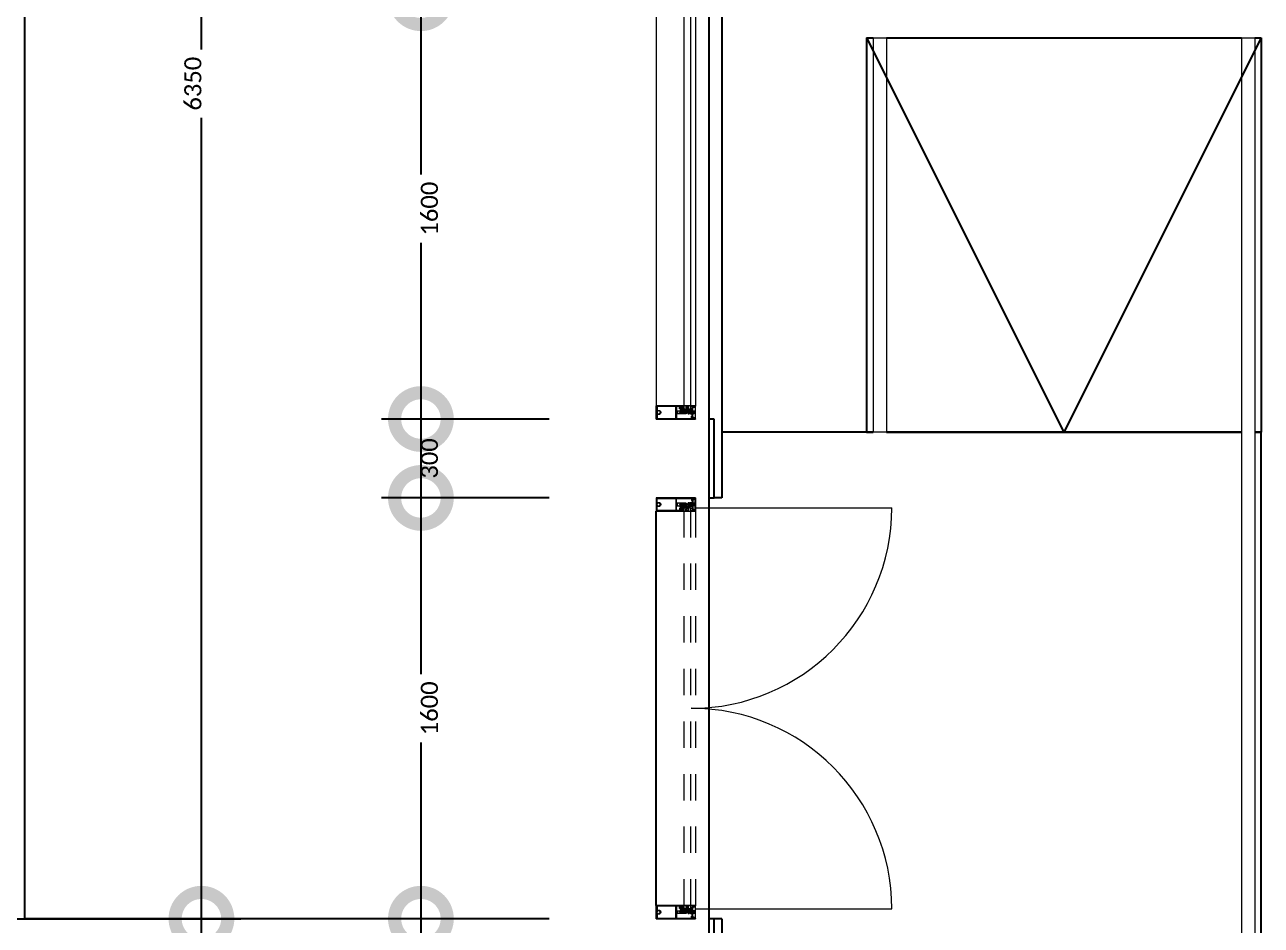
# Model space of a CAD drawing. Header units: metres. Extents: x 22.6 to 101.3, y 9.4 to 67.4.
# Drawn here: x 91.294 to 95.994, y 57.172 to 60.597 of the extents above; entities that cross this region are included whole.
import ezdxf

# ---------------------------------------------------------------- set-up
doc = ezdxf.new("R2010")
doc.units = ezdxf.units.M
doc.linetypes.add('ECG_Line-Ptrn-Dash', pattern=[0.004, 0.002, -0.002])
doc.linetypes.add('ECG_Line-Ptrn-Sold', pattern=[9144.001, 9144, -0.001])
doc.layers.add('00', color=252, linetype='Continuous')
for name, color, linetype, lineweight in [('A-DETL-MBND', 5, 'ECG_Line-Ptrn-Dash', 9), ('A-DIM', 7, 'Continuous', 5), ('A-DOOR', 5, 'Continuous', 5), ('A-ELEV', 1, 'ECG_Line-Ptrn-Sold', 9), ('A-FLOR-HRAL', 1, 'Continuous', 9), ('A-HATCH', 1, 'Continuous', 9), ('A-WIN', 4, 'ECG_Line-Ptrn-Sold', 5)]:
    doc.layers.add(name, color=color, linetype=linetype, lineweight=lineweight)
doc.styles.add('Calibri', font='calibri.ttf', dxfattribs={"height": 0.212639})
doc.dimstyles.new('ECG_Dimn-Detl-100', dxfattribs={"dimscale": 0.3048, "dimtxt": 0.25, "dimasz": 1.312336, "dimexe": 0.492126, "dimexo": 0.0625, "dimgap": 0, "dimtad": 1, "dimdec": 0, "dimlfac": 1000, "dimzin": 0, "dimdsep": 46, "dimtxsty": 'Calibri', "dimblk1": 'DOTSMALL', "dimblk2": 'DOTSMALL', "dimsah": 1, "dimcen": 0.09, "dimdle": 0.492126, "dimazin": 0, "dimtfac": 1, "dimtdec": 4, "dimtix": 1, "dimtmove": 0, "dimatfit": 3, "dimfxl": 0.492126, "dimfxlon": 1, "dimtvp": 1, "dimtolj": 1, "dimtzin": 0, "dimarcsym": 2})
doc.dimstyles.new('ECG_Dimn-Detl-100_2', dxfattribs={"dimscale": 0.3048, "dimtxt": 0.25, "dimasz": 1.312336, "dimexe": 0.492126, "dimexo": 0.0625, "dimgap": 0, "dimtad": 1, "dimdec": 0, "dimlfac": 1000, "dimzin": 0, "dimdsep": 46, "dimtxsty": 'Calibri', "dimblk1": 'DOTSMALL', "dimblk2": 'DOTSMALL', "dimsah": 1, "dimcen": 0.09, "dimdle": 0.492126, "dimazin": 0, "dimtfac": 1, "dimtdec": 4, "dimtix": 1, "dimtmove": 0, "dimatfit": 3, "dimfxl": 0.492126, "dimfxlon": 1, "dimtvp": 1, "dimtolj": 1, "dimtzin": 0, "dimarcsym": 2})

# ---------------------------------------------------------------- blocks, each defined once
blk = doc.blocks.new('M_Door-Curtain-Wall-Double-Storefront - M_Door-Curtain-Wall-Double-Storefront-3390258-GROUND FLOOR PLAN')
at = {"layer": 'A-DOOR'}
for p, q in [((-0.762, 0.032), (-0.762, 0.7775)), ((0.762, 0.032), (0.762, 0.7775))]:
    blk.add_line(p, q, dxfattribs=at)
for centre, start, end in [((-0.762, 0.0155), 0, 90), ((0.762, 0.0155), 90, 180)]:
    blk.add_arc(centre, 0.762, start, end, dxfattribs=at)
blk = doc.blocks.new('Rectangular Mullion - ECG-LEFT-END-MULION-DETAIL-V73-GROUND FLOOR PLAN')
at = {"layer": 'A-DETL-MBND'}
for p, q in [((93.7999, 58.7473), (93.8239, 58.7473)), ((93.7999, 57.2473), (93.7999, 58.7473)), ((93.8239, 58.7473), (93.8239, 57.2473)), ((93.8439, 58.7473), (93.8439, 57.2473)), ((93.8239, 57.2473), (93.7999, 57.2473))]:
    blk.add_line(p, q, dxfattribs=at)
blk = doc.blocks.new('Rectangular Mullion - ECG-RIGHT-END-MULION-PROFIL-1987638-GROUND FLOOR PLAN')
at = {"layer": 'A-HATCH'}
for p, q in [((-0.0297, 0.0186), (-0.0315, 0.0129)), ((-0.0309, 0.0126), (-0.0292, 0.014)), ((-0.0299, 0.019), (-0.0299, 0.031)), ((-0.029, 0.019), (-0.0299, 0.019)), ((-0.0265, 0.019), (-0.0297, 0.019)), ((-0.0234, 0.0056), (-0.0292, 0.0056)), ((-0.0292, -0.0036), (-0.0292, 0.0056)), ((-0.0283, 0.004), (-0.0292, 0.004)), ((-0.0292, 0.004), (-0.0292, -0.0036)), ((-0.0284, 0.0225), (-0.029, 0.019)), ((-0.0049, 0.032), (-0.0289, 0.032)), ((-0.0282, 0.0224), (-0.0288, 0.019)), ((-0.0288, 0.019), (-0.0271, 0.019)), ((-0.0285, 0.0139), (-0.0282, 0.0126)), ((-0.0284, 0.03), (-0.0284, 0.0245)), ((-0.0283, 0.0048), (-0.024, 0.0048)), ((-0.0283, 0.0048), (-0.0283, 0.004)), ((-0.024, 0.0048), (-0.0283, 0.0048)), ((-0.0279, 0.0305), (-0.0049, 0.0305)), ((-0.0263, 0.028), (-0.0277, 0.0244)), ((-0.0277, 0.0126), (-0.0273, 0.0139)), ((-0.0273, 0.021), (-0.0263, 0.022)), ((-0.0273, 0.02), (-0.0273, 0.021)), ((-0.0265, 0.0213), (-0.0271, 0.0207)), ((-0.0267, 0.0139), (-0.0264, 0.0126)), ((-0.0265, 0.0203), (-0.0265, 0.019)), ((-0.0252, 0.028), (-0.0263, 0.028)), ((-0.0263, 0.022), (-0.0243, 0.022)), ((-0.0247, 0.0216), (-0.0258, 0.0216)), ((-0.0258, 0.0126), (-0.0255, 0.0139)), ((-0.0257, 0.0205), (-0.0257, 0.0185)), ((-0.0243, 0.0236), (-0.0253, 0.0264)), ((-0.0246, 0.0266), (-0.0252, 0.028)), ((-0.025, 0.0139), (-0.0247, 0.0126)), ((-0.0247, 0.0185), (-0.0247, 0.0205)), ((-0.0231, 0.0236), (-0.0243, 0.0236)), ((-0.0243, 0.022), (-0.0233, 0.021)), ((-0.0241, 0.0126), (-0.0238, 0.0139)), ((-0.024, 0.0048), (-0.022, 0.0035)), ((-0.022, 0.0035), (-0.024, 0.0048)), ((-0.0233, 0.0207), (-0.0239, 0.0213)), ((-0.0239, 0.019), (-0.0239, 0.0203)), ((-0.0207, 0.019), (-0.0239, 0.019)), ((-0.0049, 0.019), (-0.0235, 0.019)), ((-0.0202, 0.0036), (-0.0234, 0.0056)), ((-0.0233, 0.021), (-0.0233, 0.02)), ((-0.0232, 0.0139), (-0.0228, 0.0126)), ((-0.0213, 0.0218), (-0.0231, 0.0236)), ((-0.0223, 0.0126), (-0.0219, 0.0139)), ((-0.022, 0.0035), (-0.022, -0.0032)), ((-0.022, -0.0032), (-0.022, 0.0035)), ((-0.0113, 0.022), (-0.0213, 0.021)), ((-0.0213, 0.021), (-0.0213, 0.0218)), ((-0.0213, 0.014), (-0.0196, 0.0126)), ((-0.019, 0.0129), (-0.0207, 0.0186)), ((-0.0202, -0.0031), (-0.0202, 0.0036)), ((-0.0202, -0.0012), (-0.0202, 0.0013)), ((-0.0145, 0.0175), (-0.0145, -0.0266)), ((-0.011, 0.0175), (-0.0145, 0.0175)), ((-0.0113, 0.0223), (-0.0113, 0.0234)), ((-0.0113, 0.0234), (0.0014, 0.0234)), ((0.0014, 0.0223), (-0.0113, 0.0223)), ((-0.0049, 0.022), (-0.0113, 0.022)), ((-0.011, -0.0266), (-0.011, 0.0175)), ((-0.0079, 0.0183), (-0.0104, 0.0177)), ((-0.0104, 0.0177), (-0.0104, 0.0117)), ((-0.0086, 0.0117), (-0.0104, 0.0077)), ((-0.0104, 0.0117), (-0.0086, 0.0117)), ((-0.0104, 0.0077), (-0.0104, 0.0034)), ((-0.0104, 0.0034), (-0.0084, 0.0024)), ((-0.01, 0.0234), (-0.01, 0.0245)), ((-0.01, 0.0245), (0.0002, 0.0245)), ((0.0002, 0.0234), (-0.01, 0.0234)), ((-0.0098, 0.0167), (-0.0079, 0.0174)), ((-0.0098, 0.0127), (-0.0098, 0.0167)), ((-0.0079, 0.0122), (-0.0098, 0.0127)), ((-0.0096, 0.0275), (-0.0096, 0.0245)), ((-0.0096, 0.0069), (-0.0079, 0.0105)), ((-0.0096, 0.0041), (-0.0096, 0.0069)), ((-0.0084, 0.0035), (-0.0096, 0.0041)), ((-0.0015, 0.0277), (-0.0084, 0.0277)), ((-0.0084, 0.0024), (-0.0084, 0.0035)), ((-0.0079, 0.0174), (-0.0079, 0.0183)), ((-0.0079, 0.0105), (-0.0079, 0.0122)), ((-0.0077, 0.0177), (-0.0046, 0.0188)), ((-0.0022, 0.0175), (-0.0077, 0.0155)), ((-0.0022, 0.0154), (-0.0077, 0.0133)), ((-0.0022, 0.0132), (-0.0077, 0.0112)), ((-0.0022, 0.011), (-0.0077, 0.009)), ((-0.0022, 0.0096), (-0.0077, 0.0076)), ((-0.0022, 0.0074), (-0.0077, 0.0054)), ((-0.0022, 0.0052), (-0.0077, 0.0032)), ((-0.0022, 0.0031), (-0.0077, 0.0011)), ((-0.0022, 0.0007), (-0.0076, -0.0013)), ((-0.0073, 0.0181), (-0.0056, 0.0188)), ((-0.0056, 0.0188), (-0.0073, 0.0181)), ((-0.0027, 0.018), (-0.0073, 0.0159)), ((-0.0073, 0.0159), (-0.0027, 0.018)), ((-0.0027, 0.0158), (-0.0073, 0.0137)), ((-0.0073, 0.0137), (-0.0027, 0.0158)), ((-0.0027, 0.0136), (-0.0073, 0.0116)), ((-0.0073, 0.0116), (-0.0027, 0.0136)), ((-0.0027, 0.0114), (-0.0073, 0.0094)), ((-0.0073, 0.0094), (-0.0027, 0.0114)), ((-0.0027, 0.01), (-0.0073, 0.008)), ((-0.0073, 0.008), (-0.0027, 0.01)), ((-0.0027, 0.0079), (-0.0073, 0.0058)), ((-0.0073, 0.0058), (-0.0027, 0.0079)), ((-0.0027, 0.0057), (-0.0073, 0.0036)), ((-0.0073, 0.0036), (-0.0027, 0.0057)), ((-0.0027, 0.0035), (-0.0073, 0.0015)), ((-0.0073, 0.0015), (-0.0027, 0.0035)), ((-0.0027, 0.0012), (-0.0073, -0.0009)), ((-0.0073, -0.0009), (-0.0027, 0.0012)), ((-0.0072, 0.0275), (-0.0072, 0.0245)), ((-0.0072, 0.0223), (-0.0027, 0.0223)), ((-0.0072, 0.0188), (-0.0072, 0.0223)), ((-0.0072, 0.0188), (-0.0056, 0.0188)), ((-0.0027, 0.0188), (-0.0072, 0.0188)), ((-0.0027, 0.0171), (-0.0072, 0.0151)), ((-0.0072, 0.0151), (-0.003, 0.017)), ((-0.0027, 0.0149), (-0.0072, 0.0129)), ((-0.0072, 0.0129), (-0.003, 0.0148)), ((-0.0027, 0.0127), (-0.0072, 0.0107)), ((-0.0072, 0.0107), (-0.003, 0.0126)), ((-0.0027, 0.0106), (-0.0072, 0.0085)), ((-0.0072, 0.0085), (-0.003, 0.0104)), ((-0.0027, 0.0092), (-0.0072, 0.0071)), ((-0.0072, 0.0071), (-0.003, 0.009)), ((-0.0027, 0.007), (-0.0072, 0.005)), ((-0.0072, 0.005), (-0.003, 0.0068)), ((-0.0027, 0.0048), (-0.0072, 0.0028)), ((-0.0072, 0.0028), (-0.003, 0.0047)), ((-0.0027, 0.0026), (-0.0072, 0.0006)), ((-0.0072, 0.0006), (-0.003, 0.0025)), ((-0.0027, 0.0003), (-0.0072, -0.0017)), ((-0.0072, -0.0017), (-0.003, 0.0001)), ((-0.007, 0.0173), (-0.0037, 0.0188)), ((-0.0037, 0.0188), (-0.007, 0.0173)), ((-0.0056, 0.0188), (-0.0046, 0.0188)), ((0.0191, 0.032), (-0.0049, 0.032)), ((-0.0049, 0.0305), (0.0181, 0.0305)), ((0.0015, 0.022), (-0.0049, 0.022)), ((0.0137, 0.019), (-0.0049, 0.019)), ((-0.0046, 0.0188), (-0.0037, 0.0188)), ((-0.0037, 0.0188), (-0.0027, 0.0188)), ((-0.0027, 0.0275), (-0.0027, 0.0245)), ((-0.0027, 0.0223), (-0.0027, 0.0188)), ((-0.0018, 0.0174), (-0.0018, 0.0183)), ((-0.0018, 0.0183), (0.0007, 0.0177)), ((0.0001, 0.0167), (-0.0018, 0.0174)), ((-0.0018, 0.0122), (0.0001, 0.0127)), ((-0.0018, 0.0105), (-0.0018, 0.0122)), ((-0.0001, 0.0069), (-0.0018, 0.0105)), ((-0.0014, 0.0035), (-0.0001, 0.0041)), ((-0.0014, 0.0024), (-0.0014, 0.0035)), ((0.0007, 0.0034), (-0.0014, 0.0024)), ((-0.0011, 0.0117), (0.0007, 0.0077)), ((0.0007, 0.0117), (-0.0011, 0.0117)), ((-0.0003, 0.0275), (-0.0003, 0.0245)), ((-0.0001, 0.0041), (-0.0001, 0.0069)), ((0.0001, 0.0127), (0.0001, 0.0167)), ((0.0002, 0.0245), (0.0002, 0.0234)), ((0.0007, 0.0177), (0.0007, 0.0117)), ((0.0007, 0.0077), (0.0007, 0.0034)), ((0.0014, 0.0234), (0.0014, 0.0223)), ((0.0115, 0.021), (0.0015, 0.022)), ((0.0098, 0.0167), (0.0098, 0.019)), ((0.0176, 0.0167), (0.0098, 0.0167)), ((0.0109, 0.019), (0.0141, 0.019)), ((0.0132, 0.0236), (0.0115, 0.0218)), ((0.0115, 0.0218), (0.0115, 0.021)), ((0.0144, 0.0236), (0.0132, 0.0236)), ((0.0145, 0.022), (0.0135, 0.021)), ((0.0135, 0.0207), (0.0141, 0.0213)), ((0.0135, 0.021), (0.0135, 0.02)), ((0.0141, 0.019), (0.0141, 0.0203)), ((0.0155, 0.0264), (0.0144, 0.0236)), ((0.0165, 0.022), (0.0145, 0.022)), ((0.0153, 0.028), (0.0148, 0.0266)), ((0.0148, 0.0216), (0.0159, 0.0216)), ((0.0149, 0.0185), (0.0149, 0.0205)), ((0.0165, 0.028), (0.0153, 0.028)), ((0.0159, 0.0205), (0.0159, 0.0185)), ((0.0178, 0.0244), (0.0165, 0.028)), ((0.0175, 0.021), (0.0165, 0.022)), ((0.0167, 0.0213), (0.0172, 0.0207)), ((0.0167, 0.0203), (0.0167, 0.019)), ((0.0167, 0.019), (0.0199, 0.019)), ((0.0175, 0.02), (0.0175, 0.021)), ((0.019, 0.019), (0.0176, 0.019)), ((0.0176, -0.041), (0.0176, 0.0167)), ((0.0184, 0.0224), (0.019, 0.019)), ((0.0185, 0.0225), (0.0192, 0.019)), ((0.0186, 0.03), (0.0186, 0.0245)), ((0.0192, 0.019), (0.0201, 0.019)), ((0.0201, 0.019), (0.0201, 0.031)), ((0.0201, 0.019), (0.0201, -0.118)), ((-0.0304, -0.0129), (-0.0312, -0.0136)), ((-0.0295, -0.0142), (-0.0309, -0.0128)), ((-0.0299, -0.0213), (-0.0276, -0.0213)), ((-0.0299, -0.118), (-0.0299, -0.0213)), ((-0.0289, -0.0135), (-0.0295, -0.0142)), ((-0.0292, -0.0036), (-0.0292, -0.0053)), ((-0.0283, -0.0036), (-0.0292, -0.0036)), ((-0.0292, -0.0036), (-0.0283, -0.0036)), ((-0.0292, -0.0053), (-0.0238, -0.0053)), ((-0.027, -0.0198), (-0.0285, -0.0213)), ((-0.0284, -0.0152), (-0.0277, -0.0145)), ((-0.0261, -0.0151), (-0.0284, -0.0175)), ((-0.0284, -0.0152), (-0.0269, -0.0168)), ((-0.0284, -0.0213), (-0.0284, -0.0152)), ((-0.0284, -0.0175), (-0.0276, -0.0183)), ((-0.0276, -0.0183), (-0.0284, -0.0191)), ((-0.0284, -0.0191), (-0.025, -0.0225)), ((-0.0269, -0.0213), (-0.0284, -0.0213)), ((-0.0284, -0.0225), (-0.0284, -0.0263)), ((-0.0269, -0.0225), (-0.0284, -0.0225)), ((-0.0284, -0.0263), (-0.0262, -0.0263)), ((-0.0283, -0.0044), (-0.0283, -0.0036)), ((-0.0283, -0.0036), (-0.0283, -0.0044)), ((-0.024, -0.0044), (-0.0283, -0.0044)), ((-0.0283, -0.0044), (-0.024, -0.0044)), ((-0.0278, -0.0225), (-0.0269, -0.0225)), ((-0.0269, -0.0241), (-0.0278, -0.0225)), ((-0.0276, -0.0196), (-0.0276, -0.0171)), ((-0.0276, -0.0213), (-0.0269, -0.022)), ((-0.0274, -0.0225), (-0.0258, -0.0241)), ((-0.0274, -0.0298), (-0.0274, -0.041)), ((-0.0194, -0.0298), (-0.0274, -0.0298)), ((-0.0274, -0.041), (-0.0104, -0.041)), ((-0.0274, -0.043), (-0.0274, -0.114)), ((0.0176, -0.043), (-0.0274, -0.043)), ((-0.0273, -0.0168), (-0.0249, -0.0168)), ((-0.0248, -0.0198), (-0.0273, -0.0198)), ((-0.0272, -0.0151), (-0.0254, -0.0151)), ((-0.0269, -0.022), (-0.0248, -0.0198)), ((-0.0269, -0.0225), (-0.0269, -0.0213)), ((-0.0243, -0.0241), (-0.0269, -0.0241)), ((-0.025, -0.0225), (-0.0267, -0.0241)), ((-0.0262, -0.0263), (-0.0262, -0.0278)), ((-0.0262, -0.0278), (-0.0222, -0.0278)), ((-0.0258, -0.0151), (-0.0228, -0.0181)), ((-0.0229, -0.0141), (-0.0256, -0.0168)), ((-0.0255, -0.0198), (-0.0241, -0.0213)), ((-0.0225, -0.0168), (-0.025, -0.0144)), ((-0.0247, -0.023), (-0.0236, -0.0241)), ((-0.0217, -0.0151), (-0.0246, -0.018)), ((-0.0246, -0.0171), (-0.0246, -0.0196)), ((-0.0246, -0.0185), (-0.0214, -0.0217)), ((-0.0234, -0.023), (-0.0245, -0.0241)), ((-0.0214, -0.0241), (-0.0243, -0.0241)), ((-0.0241, -0.0213), (-0.0226, -0.0198)), ((-0.022, -0.0032), (-0.024, -0.0044)), ((-0.024, -0.0044), (-0.022, -0.0032)), ((-0.0238, -0.0053), (-0.0202, -0.0031)), ((-0.0221, -0.0151), (-0.0232, -0.0139)), ((-0.0228, -0.0171), (-0.0228, -0.0196)), ((-0.0226, -0.0198), (-0.0201, -0.0198)), ((-0.0201, -0.0168), (-0.0225, -0.0168)), ((-0.0225, -0.023), (-0.0214, -0.0241)), ((-0.0204, -0.0198), (-0.0223, -0.0217)), ((-0.0207, -0.0225), (-0.0223, -0.0241)), ((-0.0222, -0.0263), (-0.0199, -0.0263)), ((-0.0222, -0.0278), (-0.0222, -0.0263)), ((-0.0202, -0.0151), (-0.0221, -0.0151)), ((-0.022, -0.0151), (-0.0203, -0.0168)), ((-0.0214, -0.022), (-0.0207, -0.0213)), ((-0.0214, -0.0213), (-0.0214, -0.0225)), ((-0.019, -0.0213), (-0.0214, -0.0213)), ((-0.0199, -0.0225), (-0.0214, -0.0225)), ((-0.0206, -0.0225), (-0.0214, -0.0241)), ((-0.0214, -0.0225), (-0.0207, -0.0225)), ((-0.0174, -0.013), (-0.0213, -0.0168)), ((-0.0197, -0.0213), (-0.0211, -0.0198)), ((-0.0207, -0.0213), (-0.0184, -0.0213)), ((-0.0201, -0.0149), (-0.019, -0.016)), ((-0.0199, -0.0263), (-0.0199, -0.0225)), ((-0.019, -0.0167), (-0.0198, -0.0176)), ((-0.0198, -0.0196), (-0.0198, -0.0171)), ((-0.0198, -0.0173), (-0.019, -0.0182)), ((-0.019, -0.0184), (-0.0198, -0.0192)), ((-0.0198, -0.0189), (-0.019, -0.0198)), ((-0.019, -0.0205), (-0.0197, -0.0213)), ((-0.019, -0.0138), (-0.0183, -0.0145)), ((-0.019, -0.0151), (-0.019, -0.0213)), ((-0.0184, -0.0213), (-0.0184, -0.0288)), ((-0.0168, -0.0138), (-0.0174, -0.013)), ((-0.0145, -0.0266), (-0.011, -0.0266)), ((-0.009, -0.0033), (-0.0104, -0.0033)), ((-0.0104, -0.0033), (-0.0088, -0.0033)), ((-0.0104, -0.041), (-0.0104, -0.0033)), ((-0.0088, -0.0033), (-0.0078, -0.0043)), ((-0.0084, -0.041), (-0.0084, -0.0372)), ((-0.0049, -0.041), (-0.0084, -0.041)), ((-0.0079, -0.0367), (-0.0019, -0.0367)), ((-0.0022, -0.0036), (-0.0078, -0.0057)), ((-0.0078, -0.0043), (-0.0078, -0.0266)), ((-0.0022, -0.0071), (-0.0078, -0.0092)), ((-0.0022, -0.0093), (-0.0078, -0.0113)), ((-0.0022, -0.0115), (-0.0078, -0.0135)), ((-0.0022, -0.0137), (-0.0078, -0.0157)), ((-0.0022, -0.0158), (-0.0078, -0.0179)), ((-0.0022, -0.018), (-0.0078, -0.02)), ((-0.0078, -0.0266), (-0.0049, -0.0295)), ((-0.0023, -0.0015), (-0.0077, -0.0035)), ((-0.0027, -0.001), (-0.0073, -0.0031)), ((-0.0073, -0.0031), (-0.0027, -0.001)), ((-0.0027, -0.0032), (-0.0073, -0.0053)), ((-0.0073, -0.0053), (-0.0027, -0.0032)), ((-0.0073, -0.0074), (-0.0027, -0.0054)), ((-0.0027, -0.0054), (-0.0073, -0.0074)), ((-0.0027, -0.0067), (-0.0073, -0.0087)), ((-0.0073, -0.0087), (-0.0027, -0.0067)), ((-0.0027, -0.0089), (-0.0073, -0.0109)), ((-0.0073, -0.0109), (-0.0027, -0.0089)), ((-0.0027, -0.011), (-0.0073, -0.0131)), ((-0.0073, -0.0131), (-0.0027, -0.011)), ((-0.0027, -0.0132), (-0.0073, -0.0153)), ((-0.0073, -0.0153), (-0.0027, -0.0132)), ((-0.0027, -0.0154), (-0.0073, -0.0174)), ((-0.0073, -0.0174), (-0.0027, -0.0154)), ((-0.0027, -0.0176), (-0.0073, -0.0196)), ((-0.0073, -0.0196), (-0.0027, -0.0176)), ((-0.0027, -0.0019), (-0.0072, -0.0039)), ((-0.0072, -0.0039), (-0.003, -0.002)), ((-0.0027, -0.0041), (-0.0072, -0.0061)), ((-0.0072, -0.0061), (-0.0031, -0.0042)), ((-0.0027, -0.0054), (-0.0072, -0.0074)), ((-0.0072, -0.0074), (-0.003, -0.0055)), ((-0.0027, -0.0076), (-0.0072, -0.0096)), ((-0.0072, -0.0096), (-0.003, -0.0077)), ((-0.0027, -0.0097), (-0.0072, -0.0118)), ((-0.0072, -0.0118), (-0.003, -0.0099)), ((-0.0027, -0.0119), (-0.0072, -0.0139)), ((-0.0072, -0.0139), (-0.003, -0.012)), ((-0.0027, -0.0141), (-0.0072, -0.0161)), ((-0.0072, -0.0161), (-0.003, -0.0142)), ((-0.0027, -0.0163), (-0.0072, -0.0183)), ((-0.0072, -0.0183), (-0.003, -0.0164)), ((-0.0027, -0.0184), (-0.0072, -0.0205)), ((-0.0072, -0.0205), (-0.0032, -0.0186)), ((-0.0069, -0.0216), (-0.0027, -0.0197)), ((-0.0027, -0.0197), (-0.0069, -0.0216)), ((-0.0067, -0.0218), (-0.0067, -0.0249)), ((-0.0067, -0.0249), (-0.0049, -0.0266)), ((-0.0022, -0.0202), (-0.0066, -0.0218)), ((-0.0066, -0.0218), (-0.0053, -0.0218)), ((-0.0053, -0.0218), (-0.0027, -0.0206)), ((-0.0053, -0.0218), (-0.003, -0.0207)), ((-0.003, -0.0218), (-0.0053, -0.0218)), ((-0.0049, -0.0266), (-0.003, -0.0249)), ((-0.0049, -0.0295), (-0.0019, -0.0266)), ((-0.0014, -0.041), (-0.0049, -0.041)), ((-0.003, -0.0249), (-0.003, -0.0218)), ((-0.0019, -0.0042), (-0.001, -0.0033)), ((-0.0019, -0.0266), (-0.0019, -0.0042)), ((-0.0014, -0.0372), (-0.0014, -0.041)), ((-0.001, -0.0033), (0.0006, -0.0033)), ((0, -0.0033), (-0.001, -0.0033)), ((-0.001, -0.0033), (0.0006, -0.0033)), ((0.0006, -0.0033), (0.0006, -0.041)), ((0.0006, -0.041), (0.0176, -0.041)), ((0.0176, -0.114), (0.0176, -0.043)), ((0.0201, -0.118), (-0.0299, -0.118)), ((-0.0274, -0.114), (-0.0102, -0.114)), ((0.0003, -0.114), (0.0176, -0.114))]:
    blk.add_line(p, q, dxfattribs=at)
blk.add_circle((-0.0049, -0.108), 0.006, dxfattribs=at)
for centre, radius, start, end in [((-0.0289, 0.031), 0.001, 90, 180), ((-0.0289, 0.031), 0.001, 90, 180), ((-0.0279, 0.03), 0.0005, 90, 180), ((-0.0284, 0.0235), 0.001, 270.9838, 90), ((-0.0283, 0.0235), 0.0011, 275.2327, 53.27), ((-0.0258, 0.0206), 0.001, 90, 135), ((-0.0247, 0.0206), 0.001, 45, 90), ((-0.0084, 0.0241), 0.00359, 70.3614, 109.6386), ((-0.0049, 0.0157), 0.012, 79.2883, 100.7117), ((-0.0015, 0.0241), 0.00359, 70.3614, 109.6386), ((0.0148, 0.0206), 0.001, 90, 135), ((0.0159, 0.0206), 0.001, 45, 90), ((0.0185, 0.0235), 0.0011, 126.73, 264.7673), ((0.0186, 0.0235), 0.001, 90, 269.0162), ((0.0181, 0.03), 0.0005, 0, 90), ((0.0191, 0.031), 0.001, 0, 90), ((0.0191, 0.031), 0.001, 0, 90), ((-0.0317, -0.018), 0.0044, 40.1603, 86.9533), ((-0.0315, -0.018), 0.00517, 33.5368, 87.4446), ((-0.0237, -0.0155), 0.00171, 90, 164.9371), ((-0.0237, -0.0155), 0.00171, 15.0629, 90), ((-0.0159, -0.018), 0.00517, 90.2452, 146.4632), ((-0.0194, -0.0288), 0.001, 270, 0), ((-0.0157, -0.018), 0.0044, 93.0467, 138.4555), ((-0.0079, -0.0372), 0.0005, 90, 180), ((-0.0005, -0.0259), 0.00439, 124.4715, 188.599), ((-0.0019, -0.0372), 0.0005, 360, 90), ((-0.0049, -0.108), 0.008, 311.4096, 228.5904)]:
    blk.add_arc(centre, radius, start, end, dxfattribs=at)
blk = doc.blocks.new('Rectangular Mullion - ECG-RIGHT-END-MULION-DETAIL-3147775-GROUND FLOOR PLAN')
at = {"layer": 'A-WIN'}
for p, q in [((-0.05, 0.012), (-0.05, 0.032)), ((-0.05, 0.032), (0, 0.032)), ((-0.038, 0.012), (-0.05, 0.012)), ((-0.038, -0.012), (-0.038, 0.012)), ((0, 0.032), (0, -0.118)), ((-0.05, -0.118), (-0.05, -0.012)), ((-0.05, -0.012), (-0.038, -0.012)), ((0, -0.118), (-0.05, -0.118))]:
    blk.add_line(p, q, dxfattribs=at)
blk = doc.blocks.new('Rectangular Mullion - ECG-LEFT-END-MULION-PROFIL-1987639-GROUND FLOOR PLAN')
at = {"layer": 'A-HATCH'}
for p, q in [((-0.0201, 0.019), (-0.0201, 0.031)), ((-0.0192, 0.019), (-0.0201, 0.019)), ((-0.0201, 0.019), (-0.0201, -0.118)), ((-0.0167, 0.019), (-0.0199, 0.019)), ((-0.0185, 0.0225), (-0.0192, 0.019)), ((-0.0191, 0.032), (0.0049, 0.032)), ((-0.0184, 0.0224), (-0.019, 0.019)), ((-0.019, 0.019), (-0.0176, 0.019)), ((-0.0186, 0.03), (-0.0186, 0.0245)), ((0.0049, 0.0305), (-0.0181, 0.0305)), ((-0.0178, 0.0244), (-0.0165, 0.028)), ((-0.0176, 0.0167), (-0.0098, 0.0167)), ((-0.0176, -0.041), (-0.0176, 0.0167)), ((-0.0175, 0.021), (-0.0165, 0.022)), ((-0.0175, 0.02), (-0.0175, 0.021)), ((-0.0167, 0.0213), (-0.0172, 0.0207)), ((-0.0167, 0.0203), (-0.0167, 0.019)), ((-0.0165, 0.028), (-0.0153, 0.028)), ((-0.0165, 0.022), (-0.0145, 0.022)), ((-0.0148, 0.0216), (-0.0159, 0.0216)), ((-0.0159, 0.0205), (-0.0159, 0.0185)), ((-0.0155, 0.0264), (-0.0144, 0.0236)), ((-0.0153, 0.028), (-0.0148, 0.0266)), ((-0.0149, 0.0185), (-0.0149, 0.0205)), ((-0.0145, 0.022), (-0.0135, 0.021)), ((-0.0144, 0.0236), (-0.0132, 0.0236)), ((-0.0135, 0.0207), (-0.0141, 0.0213)), ((-0.0141, 0.019), (-0.0141, 0.0203)), ((-0.0109, 0.019), (-0.0141, 0.019)), ((-0.0137, 0.019), (0.0049, 0.019)), ((-0.0135, 0.021), (-0.0135, 0.02)), ((-0.0132, 0.0236), (-0.0115, 0.0218)), ((-0.0115, 0.021), (-0.0015, 0.022)), ((-0.0115, 0.0218), (-0.0115, 0.021)), ((-0.0098, 0.0167), (-0.0098, 0.019)), ((-0.0015, 0.022), (0.0049, 0.022)), ((-0.0014, 0.0234), (-0.0014, 0.0223)), ((0.0113, 0.0234), (-0.0014, 0.0234)), ((-0.0014, 0.0223), (0.0113, 0.0223)), ((0.0018, 0.0183), (-0.0007, 0.0177)), ((-0.0007, 0.0177), (-0.0007, 0.0117)), ((0.0011, 0.0117), (-0.0007, 0.0077)), ((-0.0007, 0.0117), (0.0011, 0.0117)), ((-0.0007, 0.0077), (-0.0007, 0.0034)), ((-0.0007, 0.0034), (0.0014, 0.0024)), ((-0.0002, 0.0245), (-0.0002, 0.0234)), ((0.01, 0.0245), (-0.0002, 0.0245)), ((-0.0002, 0.0234), (0.01, 0.0234)), ((-0.0001, 0.0167), (0.0018, 0.0174)), ((-0.0001, 0.0127), (-0.0001, 0.0167)), ((0.0018, 0.0122), (-0.0001, 0.0127)), ((0.0001, 0.0069), (0.0018, 0.0105)), ((0.0001, 0.0041), (0.0001, 0.0069)), ((0.0014, 0.0035), (0.0001, 0.0041)), ((0.0003, 0.0275), (0.0003, 0.0245)), ((0.0014, 0.0024), (0.0014, 0.0035)), ((0.0015, 0.0277), (0.0084, 0.0277)), ((0.0018, 0.0174), (0.0018, 0.0183)), ((0.0018, 0.0105), (0.0018, 0.0122)), ((0.0022, 0.0175), (0.0077, 0.0155)), ((0.0022, 0.0154), (0.0077, 0.0133)), ((0.0022, 0.0132), (0.0077, 0.0112)), ((0.0022, 0.011), (0.0077, 0.009)), ((0.0022, 0.0096), (0.0077, 0.0076)), ((0.0022, 0.0074), (0.0077, 0.0054)), ((0.0022, 0.0052), (0.0077, 0.0032)), ((0.0022, 0.0031), (0.0077, 0.0011)), ((0.0022, 0.0007), (0.0076, -0.0013)), ((0.0027, 0.0275), (0.0027, 0.0245)), ((0.0027, 0.0223), (0.0027, 0.0188)), ((0.0072, 0.0223), (0.0027, 0.0223)), ((0.0027, 0.0188), (0.0072, 0.0188)), ((0.0037, 0.0188), (0.0027, 0.0188)), ((0.0027, 0.018), (0.0073, 0.0159)), ((0.0073, 0.0159), (0.0027, 0.018)), ((0.0027, 0.0171), (0.0072, 0.0151)), ((0.0027, 0.0158), (0.0073, 0.0137)), ((0.0073, 0.0137), (0.0027, 0.0158)), ((0.0027, 0.0149), (0.0072, 0.0129)), ((0.0027, 0.0136), (0.0073, 0.0116)), ((0.0073, 0.0116), (0.0027, 0.0136)), ((0.0027, 0.0127), (0.0072, 0.0107)), ((0.0027, 0.0114), (0.0073, 0.0094)), ((0.0073, 0.0094), (0.0027, 0.0114)), ((0.0027, 0.0106), (0.0072, 0.0085)), ((0.0027, 0.01), (0.0073, 0.008)), ((0.0073, 0.008), (0.0027, 0.01)), ((0.0027, 0.0092), (0.0072, 0.0071)), ((0.0027, 0.0079), (0.0073, 0.0058)), ((0.0073, 0.0058), (0.0027, 0.0079)), ((0.0027, 0.007), (0.0072, 0.005)), ((0.0027, 0.0057), (0.0073, 0.0036)), ((0.0073, 0.0036), (0.0027, 0.0057)), ((0.0027, 0.0048), (0.0072, 0.0028)), ((0.0027, 0.0035), (0.0073, 0.0015)), ((0.0073, 0.0015), (0.0027, 0.0035)), ((0.0027, 0.0026), (0.0072, 0.0006)), ((0.0027, 0.0012), (0.0073, -0.0009)), ((0.0073, -0.0009), (0.0027, 0.0012)), ((0.0027, 0.0003), (0.0072, -0.0017)), ((0.0072, 0.0151), (0.003, 0.017)), ((0.0072, 0.0129), (0.003, 0.0148)), ((0.0072, 0.0107), (0.003, 0.0126)), ((0.0072, 0.0085), (0.003, 0.0104)), ((0.0072, 0.0071), (0.003, 0.009)), ((0.0072, 0.005), (0.003, 0.0068)), ((0.0072, 0.0028), (0.003, 0.0047)), ((0.0072, 0.0006), (0.003, 0.0025)), ((0.0072, -0.0017), (0.003, 0.0001)), ((0.007, 0.0173), (0.0037, 0.0188)), ((0.0037, 0.0188), (0.007, 0.0173)), ((0.0046, 0.0188), (0.0037, 0.0188)), ((0.0056, 0.0188), (0.0046, 0.0188)), ((0.0077, 0.0177), (0.0046, 0.0188)), ((0.0049, 0.032), (0.0289, 0.032)), ((0.0279, 0.0305), (0.0049, 0.0305)), ((0.0049, 0.022), (0.0113, 0.022)), ((0.0049, 0.019), (0.0235, 0.019)), ((0.0073, 0.0181), (0.0056, 0.0188)), ((0.0056, 0.0188), (0.0073, 0.0181)), ((0.0072, 0.0188), (0.0056, 0.0188)), ((0.0072, 0.0275), (0.0072, 0.0245)), ((0.0072, 0.0188), (0.0072, 0.0223)), ((0.0079, 0.0174), (0.0079, 0.0183)), ((0.0079, 0.0183), (0.0104, 0.0177)), ((0.0098, 0.0167), (0.0079, 0.0174)), ((0.0079, 0.0122), (0.0098, 0.0127)), ((0.0079, 0.0105), (0.0079, 0.0122)), ((0.0096, 0.0069), (0.0079, 0.0105)), ((0.0084, 0.0035), (0.0096, 0.0041)), ((0.0084, 0.0024), (0.0084, 0.0035)), ((0.0104, 0.0034), (0.0084, 0.0024)), ((0.0086, 0.0117), (0.0104, 0.0077)), ((0.0104, 0.0117), (0.0086, 0.0117)), ((0.0096, 0.0275), (0.0096, 0.0245)), ((0.0096, 0.0041), (0.0096, 0.0069)), ((0.0098, 0.0127), (0.0098, 0.0167)), ((0.01, 0.0234), (0.01, 0.0245)), ((0.0104, 0.0177), (0.0104, 0.0117)), ((0.0104, 0.0077), (0.0104, 0.0034)), ((0.011, 0.0175), (0.0145, 0.0175)), ((0.011, -0.0266), (0.011, 0.0175)), ((0.0113, 0.0223), (0.0113, 0.0234)), ((0.0113, 0.022), (0.0213, 0.021)), ((0.0145, 0.0175), (0.0145, -0.0266)), ((0.019, 0.0129), (0.0207, 0.0186)), ((0.0213, 0.014), (0.0196, 0.0126)), ((0.0202, 0.0036), (0.0234, 0.0056)), ((0.0202, -0.0031), (0.0202, 0.0036)), ((0.0202, -0.0012), (0.0202, 0.0013)), ((0.0207, 0.019), (0.0239, 0.019)), ((0.0213, 0.0218), (0.0231, 0.0236)), ((0.0213, 0.021), (0.0213, 0.0218)), ((0.0223, 0.0126), (0.0219, 0.0139)), ((0.024, 0.0048), (0.022, 0.0035)), ((0.022, 0.0035), (0.024, 0.0048)), ((0.022, 0.0035), (0.022, -0.0032)), ((0.022, -0.0032), (0.022, 0.0035)), ((0.0232, 0.0139), (0.0228, 0.0126)), ((0.0231, 0.0236), (0.0243, 0.0236)), ((0.0243, 0.022), (0.0233, 0.021)), ((0.0233, 0.0207), (0.0239, 0.0213)), ((0.0233, 0.021), (0.0233, 0.02)), ((0.0234, 0.0056), (0.0292, 0.0056)), ((0.0241, 0.0126), (0.0238, 0.0139)), ((0.0239, 0.019), (0.0239, 0.0203)), ((0.0283, 0.0048), (0.024, 0.0048)), ((0.024, 0.0048), (0.0283, 0.0048)), ((0.0243, 0.0236), (0.0253, 0.0264)), ((0.0263, 0.022), (0.0243, 0.022)), ((0.0246, 0.0266), (0.0252, 0.028)), ((0.0247, 0.0216), (0.0258, 0.0216)), ((0.0247, 0.0185), (0.0247, 0.0205)), ((0.025, 0.0139), (0.0247, 0.0126)), ((0.0252, 0.028), (0.0263, 0.028)), ((0.0258, 0.0126), (0.0255, 0.0139)), ((0.0257, 0.0205), (0.0257, 0.0185)), ((0.0263, 0.028), (0.0277, 0.0244)), ((0.0273, 0.021), (0.0263, 0.022)), ((0.0267, 0.0139), (0.0264, 0.0126)), ((0.0265, 0.0213), (0.0271, 0.0207)), ((0.0265, 0.0203), (0.0265, 0.019)), ((0.0265, 0.019), (0.0297, 0.019)), ((0.0288, 0.019), (0.0271, 0.019)), ((0.0273, 0.02), (0.0273, 0.021)), ((0.0277, 0.0126), (0.0273, 0.0139)), ((0.0282, 0.0224), (0.0288, 0.019)), ((0.0285, 0.0139), (0.0282, 0.0126)), ((0.0283, 0.0048), (0.0283, 0.004)), ((0.0283, 0.004), (0.0292, 0.004)), ((0.0284, 0.03), (0.0284, 0.0245)), ((0.0284, 0.0225), (0.029, 0.019)), ((0.029, 0.019), (0.0299, 0.019)), ((0.0309, 0.0126), (0.0292, 0.014)), ((0.0292, -0.0036), (0.0292, 0.0056)), ((0.0292, 0.004), (0.0292, -0.0036)), ((0.0297, 0.0186), (0.0315, 0.0129)), ((0.0299, 0.019), (0.0299, 0.031)), ((-0.0006, -0.041), (-0.0176, -0.041)), ((-0.0176, -0.043), (0.0274, -0.043)), ((-0.0176, -0.114), (-0.0176, -0.043)), ((0.001, -0.0033), (-0.0006, -0.0033)), ((-0.0006, -0.0033), (-0.0006, -0.041)), ((0.001, -0.0033), (-0.0006, -0.0033)), ((0, -0.0033), (0.001, -0.0033)), ((0.0019, -0.0042), (0.001, -0.0033)), ((0.0014, -0.0372), (0.0014, -0.041)), ((0.0014, -0.041), (0.0049, -0.041)), ((0.0019, -0.0266), (0.0019, -0.0042)), ((0.0049, -0.0295), (0.0019, -0.0266)), ((0.0079, -0.0367), (0.0019, -0.0367)), ((0.0022, -0.0036), (0.0078, -0.0057)), ((0.0022, -0.0071), (0.0078, -0.0092)), ((0.0022, -0.0093), (0.0078, -0.0113)), ((0.0022, -0.0115), (0.0078, -0.0135)), ((0.0022, -0.0137), (0.0078, -0.0157)), ((0.0022, -0.0158), (0.0078, -0.0179)), ((0.0022, -0.018), (0.0078, -0.02)), ((0.0022, -0.0202), (0.0066, -0.0218)), ((0.0023, -0.0015), (0.0077, -0.0035)), ((0.0027, -0.001), (0.0073, -0.0031)), ((0.0073, -0.0031), (0.0027, -0.001)), ((0.0027, -0.0019), (0.0072, -0.0039)), ((0.0027, -0.0032), (0.0073, -0.0053)), ((0.0073, -0.0053), (0.0027, -0.0032)), ((0.0027, -0.0041), (0.0072, -0.0061)), ((0.0027, -0.0054), (0.0072, -0.0074)), ((0.0073, -0.0074), (0.0027, -0.0054)), ((0.0027, -0.0054), (0.0073, -0.0074)), ((0.0027, -0.0067), (0.0073, -0.0087)), ((0.0073, -0.0087), (0.0027, -0.0067)), ((0.0027, -0.0076), (0.0072, -0.0096)), ((0.0027, -0.0089), (0.0073, -0.0109)), ((0.0073, -0.0109), (0.0027, -0.0089)), ((0.0027, -0.0097), (0.0072, -0.0118)), ((0.0027, -0.011), (0.0073, -0.0131)), ((0.0073, -0.0131), (0.0027, -0.011)), ((0.0027, -0.0119), (0.0072, -0.0139)), ((0.0027, -0.0132), (0.0073, -0.0153)), ((0.0073, -0.0153), (0.0027, -0.0132)), ((0.0027, -0.0141), (0.0072, -0.0161)), ((0.0027, -0.0154), (0.0073, -0.0174)), ((0.0073, -0.0174), (0.0027, -0.0154)), ((0.0027, -0.0163), (0.0072, -0.0183)), ((0.0027, -0.0176), (0.0073, -0.0196)), ((0.0073, -0.0196), (0.0027, -0.0176)), ((0.0027, -0.0184), (0.0072, -0.0205)), ((0.0069, -0.0216), (0.0027, -0.0197)), ((0.0027, -0.0197), (0.0069, -0.0216)), ((0.0053, -0.0218), (0.0027, -0.0206)), ((0.0072, -0.0039), (0.003, -0.002)), ((0.0072, -0.0074), (0.003, -0.0055)), ((0.0072, -0.0096), (0.003, -0.0077)), ((0.0072, -0.0118), (0.003, -0.0099)), ((0.0072, -0.0139), (0.003, -0.012)), ((0.0072, -0.0161), (0.003, -0.0142)), ((0.0072, -0.0183), (0.003, -0.0164)), ((0.0053, -0.0218), (0.003, -0.0207)), ((0.003, -0.0218), (0.0053, -0.0218)), ((0.003, -0.0249), (0.003, -0.0218)), ((0.0049, -0.0266), (0.003, -0.0249)), ((0.0072, -0.0061), (0.0031, -0.0042)), ((0.0072, -0.0205), (0.0032, -0.0186)), ((0.0067, -0.0249), (0.0049, -0.0266)), ((0.0078, -0.0266), (0.0049, -0.0295)), ((0.0049, -0.041), (0.0084, -0.041)), ((0.0066, -0.0218), (0.0053, -0.0218)), ((0.0067, -0.0218), (0.0067, -0.0249)), ((0.0088, -0.0033), (0.0078, -0.0043)), ((0.0078, -0.0043), (0.0078, -0.0266)), ((0.0084, -0.041), (0.0084, -0.0372)), ((0.0104, -0.0033), (0.0088, -0.0033)), ((0.009, -0.0033), (0.0104, -0.0033)), ((0.0104, -0.041), (0.0104, -0.0033)), ((0.0274, -0.041), (0.0104, -0.041)), ((0.0145, -0.0266), (0.011, -0.0266)), ((0.0168, -0.0138), (0.0174, -0.013)), ((0.0174, -0.013), (0.0213, -0.0168)), ((0.019, -0.0138), (0.0183, -0.0145)), ((0.0184, -0.0213), (0.0184, -0.0288)), ((0.0207, -0.0213), (0.0184, -0.0213)), ((0.0201, -0.0149), (0.019, -0.016)), ((0.019, -0.0151), (0.019, -0.0213)), ((0.019, -0.0167), (0.0198, -0.0176)), ((0.0198, -0.0173), (0.019, -0.0182)), ((0.019, -0.0184), (0.0198, -0.0192)), ((0.0198, -0.0189), (0.019, -0.0198)), ((0.019, -0.0205), (0.0197, -0.0213)), ((0.019, -0.0213), (0.0214, -0.0213)), ((0.0194, -0.0298), (0.0274, -0.0298)), ((0.0197, -0.0213), (0.0211, -0.0198)), ((0.0198, -0.0196), (0.0198, -0.0171)), ((0.0199, -0.0225), (0.0214, -0.0225)), ((0.0199, -0.0263), (0.0199, -0.0225)), ((0.0222, -0.0263), (0.0199, -0.0263)), ((0.0201, -0.0168), (0.0225, -0.0168)), ((0.0226, -0.0198), (0.0201, -0.0198)), ((0.0238, -0.0053), (0.0202, -0.0031)), ((0.0202, -0.0151), (0.0221, -0.0151)), ((0.022, -0.0151), (0.0203, -0.0168)), ((0.0204, -0.0198), (0.0223, -0.0217)), ((0.0206, -0.0225), (0.0214, -0.0241)), ((0.0214, -0.022), (0.0207, -0.0213)), ((0.0207, -0.0225), (0.0223, -0.0241)), ((0.0214, -0.0225), (0.0207, -0.0225)), ((0.0246, -0.0185), (0.0214, -0.0217)), ((0.0214, -0.0213), (0.0214, -0.0225)), ((0.0225, -0.023), (0.0214, -0.0241)), ((0.0214, -0.0241), (0.0243, -0.0241)), ((0.0217, -0.0151), (0.0246, -0.018)), ((0.022, -0.0032), (0.024, -0.0044)), ((0.024, -0.0044), (0.022, -0.0032)), ((0.0221, -0.0151), (0.0232, -0.0139)), ((0.0222, -0.0278), (0.0222, -0.0263)), ((0.0262, -0.0278), (0.0222, -0.0278)), ((0.0225, -0.0168), (0.025, -0.0144)), ((0.0241, -0.0213), (0.0226, -0.0198)), ((0.0258, -0.0151), (0.0228, -0.0181)), ((0.0228, -0.0171), (0.0228, -0.0196)), ((0.0229, -0.0141), (0.0256, -0.0168)), ((0.0234, -0.023), (0.0245, -0.0241)), ((0.0247, -0.023), (0.0236, -0.0241)), ((0.0292, -0.0053), (0.0238, -0.0053)), ((0.024, -0.0044), (0.0283, -0.0044)), ((0.0283, -0.0044), (0.024, -0.0044)), ((0.0255, -0.0198), (0.0241, -0.0213)), ((0.0243, -0.0241), (0.0269, -0.0241)), ((0.0246, -0.0171), (0.0246, -0.0196)), ((0.0248, -0.0198), (0.0273, -0.0198)), ((0.0269, -0.022), (0.0248, -0.0198)), ((0.0273, -0.0168), (0.0249, -0.0168)), ((0.0284, -0.0191), (0.025, -0.0225)), ((0.025, -0.0225), (0.0267, -0.0241)), ((0.0272, -0.0151), (0.0254, -0.0151)), ((0.0274, -0.0225), (0.0258, -0.0241)), ((0.0261, -0.0151), (0.0284, -0.0175)), ((0.0262, -0.0263), (0.0262, -0.0278)), ((0.0284, -0.0263), (0.0262, -0.0263)), ((0.0284, -0.0152), (0.0269, -0.0168)), ((0.0276, -0.0213), (0.0269, -0.022)), ((0.0269, -0.0213), (0.0284, -0.0213)), ((0.0269, -0.0225), (0.0269, -0.0213)), ((0.0269, -0.0225), (0.0284, -0.0225)), ((0.0278, -0.0225), (0.0269, -0.0225)), ((0.0269, -0.0241), (0.0278, -0.0225)), ((0.027, -0.0198), (0.0285, -0.0213)), ((0.0274, -0.0298), (0.0274, -0.041)), ((0.0274, -0.043), (0.0274, -0.114)), ((0.0276, -0.0196), (0.0276, -0.0171)), ((0.0284, -0.0175), (0.0276, -0.0183)), ((0.0276, -0.0183), (0.0284, -0.0191)), ((0.0299, -0.0213), (0.0276, -0.0213)), ((0.0284, -0.0152), (0.0277, -0.0145)), ((0.0283, -0.0036), (0.0292, -0.0036)), ((0.0283, -0.0044), (0.0283, -0.0036)), ((0.0283, -0.0036), (0.0283, -0.0044)), ((0.0292, -0.0036), (0.0283, -0.0036)), ((0.0284, -0.0213), (0.0284, -0.0152)), ((0.0284, -0.0225), (0.0284, -0.0263)), ((0.0289, -0.0135), (0.0295, -0.0142)), ((0.0292, -0.0036), (0.0292, -0.0053)), ((0.0295, -0.0142), (0.0309, -0.0128)), ((0.0299, -0.118), (0.0299, -0.0213)), ((0.0304, -0.0129), (0.0312, -0.0136)), ((-0.0201, -0.118), (0.0299, -0.118)), ((-0.0003, -0.114), (-0.0176, -0.114)), ((0.0274, -0.114), (0.0102, -0.114))]:
    blk.add_line(p, q, dxfattribs=at)
blk.add_circle((0.0049, -0.108), 0.006, dxfattribs=at)
for centre, radius, start, end in [((-0.0191, 0.031), 0.001, 90, 180), ((-0.0191, 0.031), 0.001, 90, 180), ((-0.0181, 0.03), 0.0005, 90, 180), ((-0.0186, 0.0235), 0.001, 270.9838, 90), ((-0.0185, 0.0235), 0.0011, 275.2327, 53.27), ((-0.0159, 0.0206), 0.001, 90, 135), ((-0.0148, 0.0206), 0.001, 45, 90), ((0.0015, 0.0241), 0.00359, 70.3614, 109.6386), ((0.0049, 0.0157), 0.012, 79.2883, 100.7117), ((0.0084, 0.0241), 0.00359, 70.3614, 109.6386), ((0.0247, 0.0206), 0.001, 90, 135), ((0.0258, 0.0206), 0.001, 45, 90), ((0.0283, 0.0235), 0.0011, 126.73, 264.7673), ((0.0284, 0.0235), 0.001, 90, 269.0162), ((0.0279, 0.03), 0.0005, 0, 90), ((0.0289, 0.031), 0.001, 0, 90), ((0.0289, 0.031), 0.001, 0, 90), ((0.0019, -0.0372), 0.0005, 90, 180), ((0.0005, -0.0259), 0.00439, 351.401, 55.5285), ((0.0079, -0.0372), 0.0005, 0, 90), ((0.0159, -0.018), 0.00517, 33.5368, 89.7548), ((0.0157, -0.018), 0.0044, 41.5445, 86.9533), ((0.0194, -0.0288), 0.001, 180, 270), ((0.0237, -0.0155), 0.00171, 90, 164.9371), ((0.0237, -0.0155), 0.00171, 15.0629, 90), ((0.0315, -0.018), 0.00517, 92.5554, 146.4632), ((0.0317, -0.018), 0.0044, 93.0467, 139.8397), ((0.0049, -0.108), 0.008, 311.4096, 228.5904)]:
    blk.add_arc(centre, radius, start, end, dxfattribs=at)
blk = doc.blocks.new('Rectangular Mullion - ECG-LEFT-END-MULION-DETAIL-3147777-GROUND FLOOR PLAN')
at = {"layer": 'A-WIN'}
for p, q in [((0, 0.032), (-0.05, 0.032)), ((-0.05, 0.032), (-0.05, 0.012)), ((-0.05, 0.012), (-0.038, 0.012)), ((-0.038, 0.012), (-0.038, -0.012)), ((0, -0.118), (0, 0.032)), ((-0.05, -0.012), (-0.05, -0.118)), ((-0.038, -0.012), (-0.05, -0.012)), ((-0.05, -0.118), (0, -0.118))]:
    blk.add_line(p, q, dxfattribs=at)
blk = doc.blocks.new('Railing - Railing-3161468-GROUND FLOOR PLAN')
at = {"layer": 'A-FLOR-HRAL'}
for p, q in [((94.5189, 60.5473), (94.5689, 60.5473)), ((94.5189, 60.5473), (94.5189, 59.0473)), ((94.5689, 60.5473), (94.5689, 59.0473)), ((94.5689, 59.0473), (94.5189, 59.0473))]:
    blk.add_line(p, q, dxfattribs=at)
blk = doc.blocks.new('Railing - Railing-3161472-GROUND FLOOR PLAN')
at = {"layer": 'A-FLOR-HRAL'}
for p, q in [((95.9189, 60.5473), (95.9689, 60.5473)), ((95.9189, 60.5473), (95.9189, 59.0473)), ((95.9689, 60.5473), (95.9689, 59.0473)), ((95.9189, 59.0473), (95.9189, 56.9223)), ((95.9689, 59.0473), (95.9689, 56.8723)), ((94.2939, 56.8723), (94.2939, 56.9223)), ((95.9189, 56.9223), (94.2939, 56.9223)), ((95.9689, 56.8723), (94.2939, 56.8723))]:
    blk.add_line(p, q, dxfattribs=at)
blk = doc.blocks.new('Rectangular Mullion - ECG-LEFT-END-MULION-DETAIL-2110308-GROUND FLOOR PLAN')
at = {"layer": 'A-ELEV'}
for p, q in [((72.8439, 18.9473), (72.8439, 17.4473)), ((72.9499, 18.9473), (72.9739, 18.9473)), ((72.9499, 17.4473), (72.9499, 18.9473)), ((72.9739, 18.9473), (72.9739, 17.4473)), ((72.9939, 18.9473), (72.9939, 17.4473)), ((72.9739, 17.4473), (72.9499, 17.4473))]:
    blk.add_line(p, q, dxfattribs=at)
blk = doc.blocks.new('Rectangular Mullion - ECG-LEFT-END-MULION-DETAIL-3044803-GROUND FLOOR PLAN')
at = {"layer": 'A-WIN'}
for p, q in [((0, 0.032), (-0.05, 0.032)), ((-0.05, 0.032), (-0.05, 0.012)), ((-0.05, 0.012), (-0.038, 0.012)), ((-0.038, 0.012), (-0.038, -0.012)), ((0, -0.118), (0, 0.032)), ((-0.05, -0.012), (-0.05, -0.118)), ((-0.038, -0.012), (-0.05, -0.012)), ((-0.05, -0.118), (0, -0.118))]:
    blk.add_line(p, q, dxfattribs=at)
blk = doc.blocks.new('_DotSmall')
at = {"color": 0, "linetype": 'ByBlock', "const_width": 0.5}
blk.add_lwpolyline([(-0.0625, 0, 1), (0.0625, 0, 1)], format="xyb", close=True, dxfattribs=at)

msp = doc.modelspace()

# ---------------------------------------------------------------- hatches: boundary and pattern name
at = {"layer": '00'}
h = msp.add_hatch(dxfattribs=at)
h.set_pattern_fill('FP_3', color=252, style=0, pattern_type=2)
h.set_pattern_definition([(0, (0, 0), (0.406, 0.102), [0.034, -0.271, 0.034, -0.271, -1.626]), (0, (0, 0), (0.406, 0.102), [-0.61, 0.034, -0.576, 0.034, -0.271, -0.711]), (0, (0, 0), (0.406, 0.102), [-1.524, 0.034, -0.17, 0.034, -0.474]), (120, (0.152, 0.051), (-0.29133459, 0.30060631), [0.034, -0.271, 0.034, -0.271, -1.626]), (120, (0.152, 0.051), (-0.29133459, 0.30060631), [-0.61, 0.034, -0.576, 0.034, -0.271, -0.711]), (120, (0.152, 0.051), (-0.29133459, 0.30060631), [-1.524, 0.034, -0.17, 0.034, -0.474]), (240, (0.203, 0.254), (-0.11466541, -0.40260631), [0.034, -0.271, 0.034, -0.271, -1.626]), (240, (0.203, 0.254), (-0.11466541, -0.40260631), [-0.61, 0.034, -0.576, 0.034, -0.271, -0.711]), (240, (0.203, 0.254), (-0.11466541, -0.40260631), [-1.524, 0.034, -0.17, 0.034, -0.474])])
h.paths.add_polyline_path([(93.9139, 56.8973), (93.9139, 57.1973), (93.9089, 57.1973), (93.9089, 56.8973)], flags=0)
h.paths.add_polyline_path([(93.9089, 58.7973), (93.9139, 58.7973), (93.9139, 59.0973), (93.9089, 59.0973)], flags=0)

# ---------------------------------------------------------------- linework, layer by layer
at = {"layer": '00', "color": 252}
for p, q in [((91.2939, 57.1973), (91.2939, 61.3973)), ((93.8939, 60.6773), (93.8939, 59.0973)), ((93.9439, 60.6473), (93.9439, 58.7973)), ((94.4939, 60.5473), (94.5189, 60.5473)), ((94.4939, 60.5473), (94.4939, 59.0473)), ((94.4939, 60.5473), (95.2439, 59.0473)), ((94.5689, 60.5473), (95.9189, 60.5473)), ((95.9939, 60.5473), (95.2439, 59.0473)), ((95.9689, 60.5473), (95.9939, 60.5473)), ((95.9939, 60.5473), (95.9939, 59.0473)), ((93.8939, 59.0973), (93.8939, 58.7973)), ((93.9139, 59.0973), (93.8939, 59.0973)), ((93.9139, 58.7973), (93.9139, 59.0973)), ((94.5189, 59.0473), (93.9439, 59.0473)), ((94.4939, 59.0473), (94.5189, 59.0473)), ((95.9189, 59.0473), (94.5689, 59.0473)), ((94.5689, 59.0473), (95.9189, 59.0473)), ((95.9939, 59.0473), (95.9689, 59.0473)), ((95.9689, 59.0473), (95.9939, 59.0473)), ((95.9939, 56.8473), (95.9939, 59.0473)), ((93.8939, 58.7973), (93.8939, 57.1973)), ((93.8939, 58.7973), (93.9139, 58.7973)), ((93.9439, 58.7973), (93.9139, 58.7973)), ((93.6939, 57.2473), (93.6939, 58.7473)), ((93.0939, 57.1973), (91.2939, 57.1973)), ((93.8939, 57.1973), (93.8939, 56.8973)), ((93.9139, 57.1973), (93.8939, 57.1973)), ((93.9439, 57.1973), (93.9139, 57.1973)), ((93.9139, 56.8973), (93.9139, 57.1973)), ((93.9439, 57.1973), (93.9439, 55.3173))]:
    msp.add_line(p, q, dxfattribs=at)

# ---------------------------------------------------------------- block references
for name, p in [('Rectangular Mullion - ECG-LEFT-END-MULION-DETAIL-2110308-GROUND FLOOR PLAN', (20.85, 41.7)), ('Railing - Railing-3161472-GROUND FLOOR PLAN', (0, 0)), ('Railing - Railing-3161468-GROUND FLOOR PLAN', (0, 0)), ('Rectangular Mullion - ECG-LEFT-END-MULION-DETAIL-V73-GROUND FLOOR PLAN', (0, 0))]:
    msp.add_blockref(name, p, dxfattribs=at)
at = {"layer": '00', "color": 252, "extrusion": (0, 0, -1)}
for name, p, rotation in [('Rectangular Mullion - ECG-LEFT-END-MULION-PROFIL-1987639-GROUND FLOOR PLAN', (-93.8119, 59.1174), 90), ('Rectangular Mullion - ECG-RIGHT-END-MULION-PROFIL-1987638-GROUND FLOOR PLAN', (-93.8119, 58.7773), 89.9999999999998), ('Rectangular Mullion - ECG-RIGHT-END-MULION-DETAIL-3147775-GROUND FLOOR PLAN', (-93.8119, 58.7973), 89.9999999999998), ('Rectangular Mullion - ECG-LEFT-END-MULION-PROFIL-1987639-GROUND FLOOR PLAN', (-93.8119, 57.2174), 89.9999999999998)]:
    msp.add_blockref(name, p, dxfattribs=dict(at, rotation=rotation))
at = {"layer": '00', "color": 252}
for name, p, rotation in [('Rectangular Mullion - ECG-LEFT-END-MULION-DETAIL-3044803-GROUND FLOOR PLAN', (93.8119, 59.0973), 270), ('M_Door-Curtain-Wall-Double-Storefront - M_Door-Curtain-Wall-Double-Storefront-3390258-GROUND FLOOR PLAN', (93.8119, 57.9973), 270.0000000000002), ('Rectangular Mullion - ECG-LEFT-END-MULION-DETAIL-3147777-GROUND FLOOR PLAN', (93.8119, 57.1973), 270.0000000000002)]:
    msp.add_blockref(name, p, dxfattribs=dict(at, rotation=rotation))

# ---------------------------------------------------------------- dimensions: what is measured, and where the dimension line sits
at = {"layer": 'A-DIM'}
for base, p1, p2, dimstyle, override in [((91.9656, 63.5473), (91.8156, 57.1973), (91.8156, 63.5473), 'ECG_Dimn-Detl-100', {"dimpost": '<>', "dimfxl": 6.35}), ((92.7998, 59.0973), (92.9498, 60.6973), (92.9498, 59.0973), 'ECG_Dimn-Detl-100_2', {"dimpost": '<>', "dimfxl": 1.6}), ((92.7998, 58.7973), (92.9498, 59.0973), (92.9498, 58.7973), 'ECG_Dimn-Detl-100_2', {"dimpost": '<>', "dimfxl": 0.3}), ((92.7998, 57.1973), (92.9498, 58.7973), (92.9498, 57.1973), 'ECG_Dimn-Detl-100_2', {"dimpost": '<>', "dimfxl": 1.6}), ((92.7998, 56.8973), (92.9498, 57.1973), (92.9498, 56.8973), 'ECG_Dimn-Detl-100_2', {"dimpost": '<>', "dimfxl": 0.3})]:
    msp.add_linear_dim(base=base, p1=p1, p2=p2, angle=90, dimstyle=dimstyle, override=override, dxfattribs=at).render()

doc.saveas('drawing.dxf')
